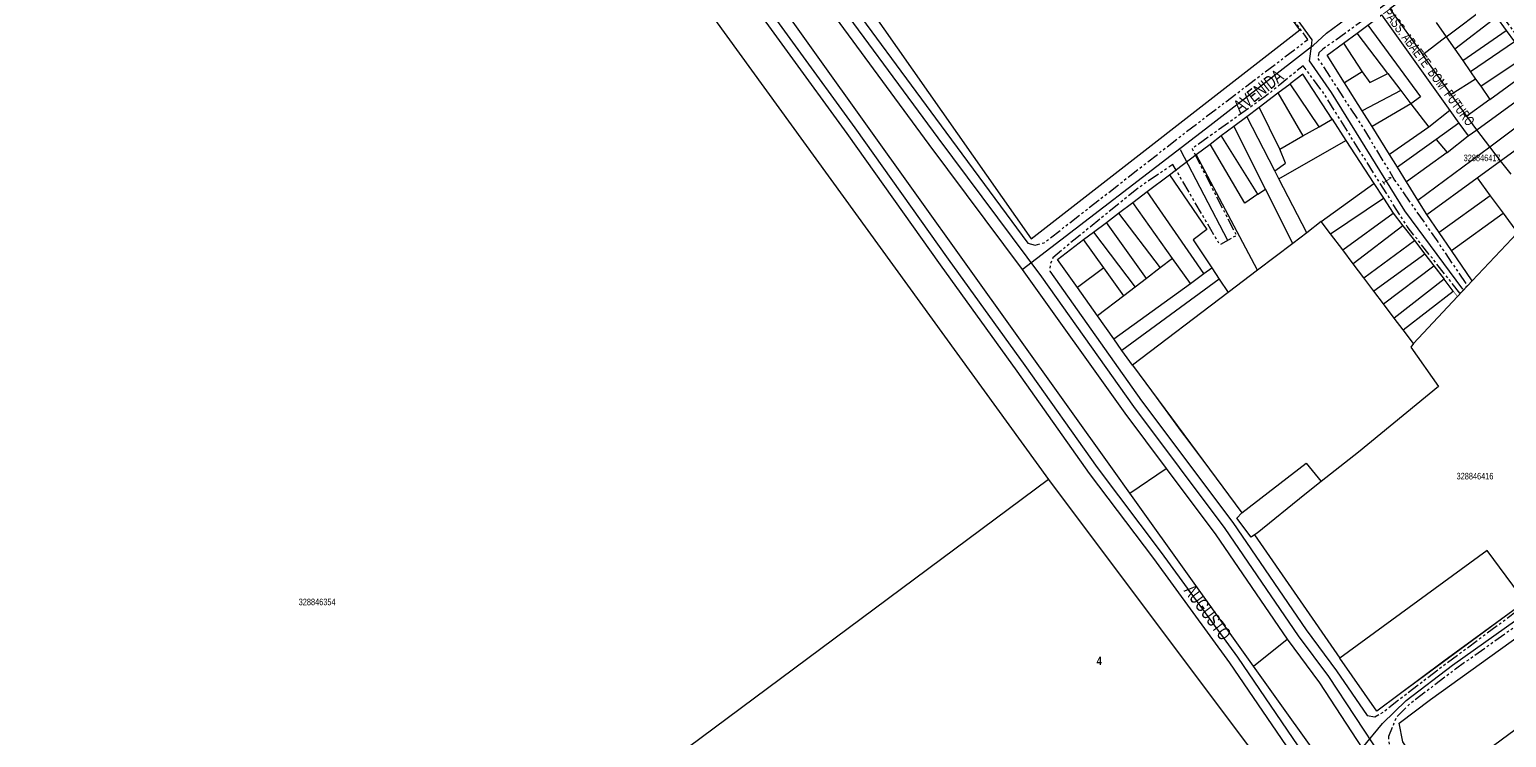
# Model space of a CAD drawing. Extents: x 204381 to 207261, y 4847713 to 4851061.
# Drawn here: x 206016.9 to 206465.6, y 4848224.3 to 4848439.1 of the extents above; entities that cross this region are included whole.
import ezdxf
from ezdxf.enums import TextEntityAlignment as Align

# ---------------------------------------------------------------- set-up
doc = ezdxf.new("R2010")
doc.units = 0
doc.header["$LTSCALE"] = 1.5
doc.header["$MEASUREMENT"] = 0
doc.linetypes.add('PHANTOMX2', pattern=[5, 2.5, -0.5, 0.5, -0.5, 0.5, -0.5])
for name, color, linetype in [('CD-MALHA-LOTES', 40, 'CONTINUOUS'), ('CD_TXT_QUADRA', 7, 'CONTINUOUS'), ('RU-QUADRAS', 210, 'CONTINUOUS'), ('SV-EIXO-ROD-ESTR', 7, 'CONTINUOUS'), ('SV-EIXO-RUA-N-PAV', 6, 'CONTINUOUS'), ('SV-EST-MUNIC-PAV', 1, 'CONTINUOUS'), ('SV-RUA-NAO-PAV-S-GUIA-C-GUIA', 7, 'PHANTOMX2'), ('SV-TXT-MUNIC-PAV', 7, 'CONTINUOUS'), ('SV-TXT-RUA-N-PAV-S-GUIA-C-GUIA', 7, 'CONTINUOUS'), ('Th_NmrPort', 7, 'CONTINUOUS')]:
    doc.layers.add(name, color=color, linetype=linetype)
doc.styles.add('3288-46-2D_TXT$0$ARIAL', font='ARIAL.TTF')
doc.styles.add('ARIAL', font='ARIAL.TTF')
doc.styles.get("Standard").update_dxf_attribs({"font": 'swisscbo.ttf'})

msp = doc.modelspace()

# ---------------------------------------------------------------- linework, layer by layer
at = {"layer": 'CD-MALHA-LOTES', "linetype": 'Continuous'}
for points in [[(206064.12, 4848663.95), (206326.51, 4848302.55)], [(206402.81, 4848439.08), (206343.36, 4848520.4)], [(206262.86, 4848458.81), (206321.25, 4848375.56)], [(206321.25, 4848375.56), (206402.81, 4848439.08)], [(206326.51, 4848302.55), (205980.97, 4848045.89)], [(206326.51, 4848302.55), (206394.41, 4848212.04)]]:
    msp.add_lwpolyline(points, dxfattribs=at)
at = {"layer": 'CD-MALHA-LOTES'}
for points in [[(206453.69, 4848455.08), (206450.02, 4848460.11), (206430.15, 4848445.38), (206440.22, 4848431.41)], [(206423.52, 4848440.47), (206427.68, 4848443.55), (206448.43, 4848414.57)], [(206447.28, 4848436.95), (206459.99, 4848446.43)], [(206462.6, 4848442.85), (206449.89, 4848433.21)], [(206462.6, 4848442.85), (206465.52, 4848438.84)], [(206416.07, 4848434.95), (206420.26, 4848438.05)], [(206420.26, 4848438.05), (206423.52, 4848440.47)], [(206429.61, 4848425.76), (206420.26, 4848438.05)], [(206423.52, 4848440.47), (206439.55, 4848418.73), (206436.59, 4848416.62)], [(206444.23, 4848441.3), (206447.28, 4848436.95)], [(206452.34, 4848429.72), (206465.52, 4848438.84)], [(206465.52, 4848438.84), (206468.01, 4848435.42)], [(206416.42, 4848422.98), (206411.17, 4848431.31), (206416.07, 4848434.95)], [(206416.07, 4848434.95), (206421.77, 4848426.31)], [(206447.28, 4848436.95), (206440.22, 4848431.41)], [(206447.28, 4848436.95), (206449.89, 4848433.21)], [(206468.01, 4848435.42), (206454.73, 4848426.3)], [(206448.82, 4848419.46), (206440.22, 4848431.41)], [(206449.89, 4848433.21), (206452.34, 4848429.72)], [(206452.34, 4848429.72), (206454.73, 4848426.3)], [(206457.81, 4848421.9), (206471.26, 4848430.96)], [(206412.63, 4848411.91), (206403.72, 4848425.58), (206399.89, 4848422.7)], [(206421.77, 4848426.31), (206416.42, 4848422.98)], [(206421.77, 4848426.31), (206424.11, 4848423.01), (206429.61, 4848425.76)], [(206429.61, 4848425.76), (206433.54, 4848420.61)], [(206454.73, 4848426.3), (206456.26, 4848424.11)], [(206460.6, 4848417.92), (206473.75, 4848427.54)], [(206396.18, 4848419.9), (206399.89, 4848422.7)], [(206408.68, 4848409.64), (206399.89, 4848422.7)], [(206421.79, 4848414.45), (206416.42, 4848422.98)], [(206433.54, 4848420.61), (206421.79, 4848414.45)], [(206433.54, 4848420.61), (206436.59, 4848416.62)], [(206456.26, 4848424.11), (206448.82, 4848419.46)], [(206456.26, 4848424.11), (206457.81, 4848421.9)], [(206456.6, 4848408.65), (206476.8, 4848423.35)], [(206457.81, 4848421.9), (206460.6, 4848417.92)], [(206386.73, 4848412.77), (206390.48, 4848415.6)], [(206390.48, 4848415.6), (206396.18, 4848419.9)], [(206396.76, 4848402.8), (206390.48, 4848415.6)], [(206396.18, 4848419.9), (206403.79, 4848406.83)], [(206436.59, 4848416.62), (206424.78, 4848409.68)], [(206436.59, 4848416.62), (206441.99, 4848409.53)], [(206453.57, 4848412.87), (206448.82, 4848419.46)], [(206460.6, 4848417.92), (206453.57, 4848412.87)], [(206460.52, 4848403.58), (206480.41, 4848418.4)], [(206382.81, 4848409.81), (206386.73, 4848412.77)], [(206395.22, 4848396.29), (206386.73, 4848412.77)], [(206408.68, 4848409.64), (206412.63, 4848411.91)], [(206412.63, 4848411.91), (206416.86, 4848405.41)], [(206424.78, 4848409.68), (206421.79, 4848414.45)], [(206448.43, 4848414.57), (206441.99, 4848409.53)], [(206448.43, 4848414.57), (206451.17, 4848410.74)], [(206456.6, 4848408.65), (206453.57, 4848412.87)], [(206463.85, 4848399.28), (206483.79, 4848413.75)], [(206375.56, 4848404.34), (206378.99, 4848406.93)], [(206378.99, 4848406.93), (206382.81, 4848409.81)], [(206390.05, 4848389.12), (206378.99, 4848406.93)], [(206392.41, 4848390.69), (206382.81, 4848409.81)], [(206396.76, 4848402.8), (206403.79, 4848406.83)], [(206403.79, 4848406.83), (206408.68, 4848409.64)], [(206430.05, 4848401.24), (206424.78, 4848409.68)], [(206441.99, 4848409.53), (206430.05, 4848401.24)], [(206451.17, 4848410.74), (206444.24, 4848405.76)], [(206447.64, 4848401.8), (206453.94, 4848406.88)], [(206451.17, 4848410.74), (206453.94, 4848406.88)], [(206453.94, 4848406.88), (206456.6, 4848408.65)], [(206460.52, 4848403.58), (206456.6, 4848408.65)], [(206371.38, 4848401.19), (206375.56, 4848404.34)], [(206390.05, 4848389.12), (206386.09, 4848386.48), (206375.56, 4848404.34)], [(206395.22, 4848396.29), (206398.54, 4848398.6), (206396.76, 4848402.8)], [(206396.48, 4848393.84), (206416.86, 4848405.41)], [(206416.86, 4848405.41), (206425.31, 4848392.45)], [(206444.24, 4848405.76), (206432.5, 4848397.32)], [(206438.74, 4848387.35), (206460.52, 4848403.58)], [(206444.24, 4848405.76), (206447.64, 4848401.8)], [(206463.85, 4848399.28), (206460.52, 4848403.58)], [(206363.22, 4848395.03), (206371.38, 4848401.19)], [(206390, 4848366.1), (206371.38, 4848401.19)], [(206432.5, 4848397.32), (206430.05, 4848401.24)], [(206447.64, 4848401.8), (206435.24, 4848392.95)], [(206456.7, 4848394.09), (206463.85, 4848399.28)], [(206467, 4848395.22), (206463.85, 4848399.28)], [(206356.48, 4848389.95), (206363.22, 4848395.03)], [(206363.22, 4848395.03), (206374.59, 4848378.39), (206370.39, 4848375.32), (206376.07, 4848366.77)], [(206396.48, 4848393.84), (206395.22, 4848396.29)], [(206404.92, 4848377.45), (206396.48, 4848393.84)], [(206435.24, 4848392.95), (206432.5, 4848397.32)], [(206441.45, 4848383.02), (206456.7, 4848394.09)], [(206456.7, 4848394.09), (206460.69, 4848388.69)], [(206352.1, 4848386.64), (206356.48, 4848389.95)], [(206373.73, 4848365.08), (206356.48, 4848389.95)], [(206390.05, 4848389.12), (206392.41, 4848390.69)], [(206400.68, 4848374.22), (206392.41, 4848390.69)], [(206409.37, 4848380.83), (206425.31, 4848392.45)], [(206425.31, 4848392.45), (206428.25, 4848387.94)], [(206438.74, 4848387.35), (206435.24, 4848392.95)], [(206460.69, 4848388.69), (206445.18, 4848377.51)], [(206460.69, 4848388.69), (206464.63, 4848383.37)], [(206347.79, 4848383.39), (206352.1, 4848386.64)], [(206364.21, 4848369.64), (206352.1, 4848386.64)], [(206412.18, 4848377.12), (206428.25, 4848387.94)], [(206428.25, 4848387.94), (206431.2, 4848383.42)], [(206441.45, 4848383.02), (206438.74, 4848387.35)], [(206340.2, 4848377.67), (206344.07, 4848380.59)], [(206344.07, 4848380.59), (206347.79, 4848383.39)], [(206356.23, 4848363.55), (206344.07, 4848380.59)], [(206347.79, 4848383.39), (206360.44, 4848366.76)], [(206409.37, 4848380.83), (206404.92, 4848377.45)], [(206412.18, 4848377.12), (206409.37, 4848380.83)], [(206415.87, 4848372.24), (206431.2, 4848383.42)], [(206431.2, 4848383.42), (206434.17, 4848379.56)], [(206445.18, 4848377.51), (206441.45, 4848383.02)], [(206448.89, 4848372.05), (206464.63, 4848383.37)], [(206464.63, 4848383.37), (206468.99, 4848377.46)], [(206335.26, 4848360.79), (206329.19, 4848369.36), (206337.15, 4848375.37)], [(206337.15, 4848375.37), (206340.2, 4848377.67)], [(206343.31, 4848366.82), (206337.15, 4848375.37)], [(206340.2, 4848377.67), (206352.83, 4848360.96)], [(206404.92, 4848377.45), (206400.68, 4848374.22)], [(206415.87, 4848372.24), (206412.18, 4848377.12)], [(206434.17, 4848379.56), (206419.08, 4848367.99)], [(206434.17, 4848379.56), (206437.63, 4848375.08)], [(206448.89, 4848372.05), (206445.18, 4848377.51)], [(206468.99, 4848377.46), (206455.15, 4848362.82)], [(206400.68, 4848374.22), (206390, 4848366.1)], [(206419.08, 4848367.99), (206415.87, 4848372.24)], [(206422.24, 4848363.81), (206437.63, 4848375.08)], [(206440.81, 4848370.96), (206425.32, 4848359.74)], [(206437.63, 4848375.08), (206440.81, 4848370.96)], [(206440.81, 4848370.96), (206443.53, 4848367.43)], [(206455.15, 4848362.82), (206448.89, 4848372.05)], [(206343.31, 4848366.82), (206335.26, 4848360.79)], [(206349.41, 4848358.35), (206343.31, 4848366.82)], [(206360.44, 4848366.76), (206356.23, 4848363.55)], [(206364.21, 4848369.64), (206360.44, 4848366.76)], [(206369.59, 4848362.09), (206364.21, 4848369.64)], [(206373.73, 4848365.08), (206376.07, 4848366.77)], [(206376.07, 4848366.77), (206378.35, 4848363.34)], [(206422.24, 4848363.81), (206419.08, 4848367.99)], [(206428.26, 4848355.84), (206443.53, 4848367.43)], [(206443.53, 4848367.43), (206446.69, 4848363.33)], [(206346.29, 4848345.24), (206369.59, 4848362.09)], [(206378.35, 4848363.34), (206348.8, 4848341.7)], [(206356.23, 4848363.55), (206352.83, 4848360.96)], [(206369.59, 4848362.09), (206373.73, 4848365.08)], [(206378.35, 4848363.34), (206381.04, 4848359.29)], [(206390, 4848366.1), (206381.04, 4848359.29)], [(206425.32, 4848359.74), (206422.24, 4848363.81)], [(206446.69, 4848363.33), (206431.52, 4848351.54)], [(206434.21, 4848347.98), (206449.47, 4848359.73), (206446.69, 4848363.33)], [(206437.34, 4848343.83), (206450.76, 4848358.05), (206455.15, 4848362.82)], [(206341.35, 4848352.2), (206335.26, 4848360.79)], [(206349.41, 4848358.35), (206341.35, 4848352.2)], [(206352.83, 4848360.96), (206349.41, 4848358.35)], [(206381.04, 4848359.29), (206351.98, 4848337.21)], [(206428.26, 4848355.84), (206425.32, 4848359.74)], [(206431.52, 4848351.54), (206428.26, 4848355.84)], [(206346.29, 4848345.24), (206341.35, 4848352.2)], [(206434.21, 4848347.98), (206431.52, 4848351.54)], [(206348.8, 4848341.7), (206346.29, 4848345.24)], [(206437.34, 4848343.83), (206436.52, 4848342.75), (206445.02, 4848330.74), (206420.71, 4848310.89), (206409.34, 4848301.95)], [(206437.34, 4848343.83), (206434.21, 4848347.98)], [(206351.98, 4848337.21), (206348.8, 4848341.7)], [(206351.98, 4848337.21), (206385.25, 4848292.48)], [(206385.25, 4848292.48), (206404.75, 4848307.53), (206409.34, 4848301.95)], [(206409.34, 4848301.95), (206404.36, 4848298.04), (206389.85, 4848286.3), (206389.07, 4848285.76)], [(206389.07, 4848285.76), (206388.04, 4848285.05), (206383.71, 4848290.8), (206385.25, 4848292.48)], [(206389.07, 4848285.76), (206415.03, 4848248.3)], [(206471.28, 4848265.42), (206459.79, 4848281.02), (206415.03, 4848248.3)], [(206471.28, 4848265.42), (206446.62, 4848247.37), (206426.2, 4848232.18), (206415.03, 4848248.3)], [(206443.89, 4848208.53), (206434.14, 4848222.92), (206433.06, 4848228.59), (206442.51, 4848235.74), (206472.81, 4848257.49)], [(206470.55, 4848228.24), (206443.89, 4848208.53)]]:
    msp.add_lwpolyline(points, dxfattribs=at)
at = {"layer": 'RU-QUADRAS', "color": 6, "linetype": 'Continuous', "const_width": 0.18}
msp.add_lwpolyline([(205796.21, 4848464.28), (206064.12, 4848663.95), (206326.66, 4848302.34), (206394.41, 4848212.04)], dxfattribs=at)
for points in [[(206262.86, 4848458.81), (206343.36, 4848520.4), (206402.81, 4848439.08), (206321.25, 4848375.56)], [(206411.17, 4848431.31), (206427.68, 4848443.55), (206453.94, 4848406.88), (206456.6, 4848408.65), (206430.15, 4848445.38), (206450.02, 4848460.11), (206494.62, 4848398.89), (206475.36, 4848384.41), (206455.15, 4848362.82), (206441.45, 4848383.02)]]:
    msp.add_lwpolyline(points, close=True, dxfattribs=at)
for points in [[(206433.06, 4848228.59), (206442.51, 4848235.74), (206514.09, 4848287.12), (206552.11, 4848315.56), (206595.46, 4848347.14), (206672.15, 4848404.1), (206690.78, 4848416.92), (206720.69, 4848439.64), (206732.17, 4848422.1, -0.012529), (206764.35, 4848446.97), (206821.41, 4848487.93, 0.008875), (206860.86, 4848517.5), (206872.74, 4848500.22, -0.009868), (206752.63, 4848413.32), (206699.08, 4848373.58), (206662.3, 4848343.82), (206634.2, 4848322.9, 0.005913), (206569.19, 4848270.85), (206548.74, 4848255.14, -0.011457), (206491.27, 4848213.88), (206455.34, 4848191.61), (206434.14, 4848222.92)], [(206329.19, 4848369.36), (206403.72, 4848425.58), (206431.2, 4848383.42), (206450.76, 4848358.05), (206471.21, 4848379.89), (206488.41, 4848356.55), (206500.52, 4848365.17), (206501.75, 4848363.94), (206511.1, 4848370.1, -0.007541), (206545.42, 4848320.68, -0.003392), (206426.2, 4848232.18), (206389.07, 4848285.76), (206388.04, 4848285.05), (206383.71, 4848290.8), (206385.25, 4848292.48, -0.011435)]]:
    msp.add_lwpolyline(points, format="xyb", close=True, dxfattribs=at)
at = {"layer": 'SV-EIXO-ROD-ESTR', "flags": 128}
for points in [[(206519.56, 4847997.24), (206519.56, 4847997.24), (206509.86, 4848018.07), (206477.63, 4848086.99), (206413.84, 4848210.8), (206388.76, 4848245.88), (206351.16, 4848298.45), (206346.4, 4848305.12), (206241.04, 4848452.54), (206205.18, 4848501.62), (206182.78, 4848533.22), (206150.92, 4848578.13), (206080.93, 4848672.28), (206069.18, 4848688.09), (206066.54, 4848691.64), (206064.65, 4848694.19), (206055.84, 4848706.28), (206024.26, 4848749.64), (205949.11, 4848852.52), (205890.57, 4848932.45), (205829.73, 4849019.62), (205796.43, 4849067.34)], [(206519.56, 4847997.24), (206519.56, 4847997.24), (206509.86, 4848018.07), (206477.63, 4848086.99), (206413.84, 4848210.8), (206388.76, 4848245.88), (206351.16, 4848298.45), (206346.4, 4848305.12), (206241.04, 4848452.54), (206205.18, 4848501.62), (206182.78, 4848533.22), (206150.92, 4848578.13), (206080.93, 4848672.28), (206069.18, 4848688.09), (206066.54, 4848691.64), (206064.65, 4848694.19), (206055.84, 4848706.28), (206024.26, 4848749.64), (205949.11, 4848852.52), (205890.57, 4848932.45), (205829.73, 4849019.62), (205796.43, 4849067.34)], [(206014.02, 4848787.23), (206031.64, 4848762.74), (206045.29, 4848745.61), (206060.22, 4848725.9), (206073.11, 4848708.67), (206081.47, 4848697.15), (206101.23, 4848669.9), (206111.02, 4848655.81), (206147.61, 4848604.15), (206189.5, 4848545.77), (206193.24, 4848540.12), (206214.97, 4848507.25), (206223.24, 4848495.89), (206250.16, 4848458.69), (206290.14, 4848404.24), (206318.53, 4848366.28), (206349.63, 4848322.68), (206362.2, 4848305.9), (206377.28, 4848285.75), (206398.96, 4848254.09), (206408.8, 4848240.81), (206421.83, 4848221.01)], [(206014.02, 4848787.23), (206031.64, 4848762.74), (206045.29, 4848745.61), (206060.22, 4848725.9), (206073.11, 4848708.67), (206081.47, 4848697.15), (206101.23, 4848669.9), (206111.02, 4848655.81), (206147.61, 4848604.15), (206189.5, 4848545.77), (206193.24, 4848540.12), (206214.97, 4848507.25), (206223.24, 4848495.89), (206250.16, 4848458.69), (206290.14, 4848404.24), (206318.53, 4848366.28), (206349.63, 4848322.68), (206362.2, 4848305.9), (206377.28, 4848285.75), (206398.96, 4848254.09), (206408.8, 4848240.81), (206421.83, 4848221.01)], [(206351.16, 4848298.45), (206362.2, 4848305.9)], [(206351.16, 4848298.45), (206362.2, 4848305.9)], [(206388.76, 4848245.88), (206398.96, 4848254.09)], [(206388.76, 4848245.88), (206398.96, 4848254.09)]]:
    msp.add_lwpolyline(points, dxfattribs=at)
at = {"layer": 'SV-EIXO-RUA-N-PAV', "flags": 128}
for points in [[(206452.4, 4848360.33), (206434.77, 4848384.08), (206412.46, 4848420.07), (206405.8, 4848429.6), (206406.34, 4848433.94), (206406.6, 4848436.02), (206340.74, 4848527.05)], [(206452.4, 4848360.33), (206434.77, 4848384.08), (206412.46, 4848420.07), (206405.8, 4848429.6), (206406.34, 4848433.94), (206406.6, 4848436.02), (206340.74, 4848527.05)], [(206318.53, 4848366.28), (206375.47, 4848410.05), (206406.34, 4848433.94), (206406.86, 4848434.34), (206410.97, 4848438.08), (206449.4, 4848466.43), (206449.46, 4848466.48), (206455.44, 4848471.34), (206474.5, 4848486.66)], [(206318.53, 4848366.28), (206375.47, 4848410.05), (206406.34, 4848433.94), (206406.86, 4848434.34), (206410.97, 4848438.08), (206449.4, 4848466.43), (206449.46, 4848466.48), (206455.44, 4848471.34), (206474.5, 4848486.66)], [(206421.83, 4848221.01), (206427.97, 4848228.5), (206435.12, 4848235.46), (206449.21, 4848246.18), (206471.88, 4848262.26), (206508.72, 4848289.23), (206542.76, 4848314.33), (206550.5, 4848320.09), (206564.37, 4848330.42), (206592.68, 4848350.84), (206598.33, 4848355.11), (206614.84, 4848367.56), (206634.81, 4848382.15), (206637.82, 4848384.31), (206647.13, 4848390.98), (206656.93, 4848398.42), (206674.5, 4848409.41), (206688.69, 4848419.55), (206703.93, 4848429.23)], [(206421.83, 4848221.01), (206427.97, 4848228.5), (206435.12, 4848235.46), (206449.21, 4848246.18), (206471.88, 4848262.26), (206508.72, 4848289.23), (206542.76, 4848314.33), (206550.5, 4848320.09), (206564.37, 4848330.42), (206592.68, 4848350.84), (206598.33, 4848355.11), (206614.84, 4848367.56), (206634.81, 4848382.15), (206637.82, 4848384.31), (206647.13, 4848390.98), (206656.93, 4848398.42), (206674.5, 4848409.41), (206688.69, 4848419.55), (206703.93, 4848429.23)], [(206380.97, 4848375.09), (206366.58, 4848402.62)], [(206380.97, 4848375.09), (206366.58, 4848402.62)]]:
    msp.add_lwpolyline(points, dxfattribs=at)
at = {"layer": 'SV-EST-MUNIC-PAV', "flags": 128}
for points in [[(206404.1, 4848219.2), (206383.98, 4848248.65), (206360.86, 4848280.36), (206341.36, 4848306.15), (206319.42, 4848337.14), (206296.07, 4848369.44), (206267.73, 4848409.31), (206231.48, 4848459.23), (206197.1, 4848506.5), (206178.37, 4848532.46), (206164.77, 4848551.31), (206135.51, 4848592.06), (206112.09, 4848624.64), (206087.32, 4848657.17), (206079.5, 4848666.29), (206075.89, 4848670.37), (206071.5, 4848671.22), (206064.15, 4848672.63), (206057.88, 4848672.41), (206050.95, 4848670.03), (206046.42, 4848667.39), (206033.66, 4848657.82), (205995.76, 4848629.58)], [(206404.1, 4848219.2), (206383.98, 4848248.65), (206360.86, 4848280.36), (206341.36, 4848306.15), (206319.42, 4848337.14), (206296.07, 4848369.44), (206267.73, 4848409.31), (206231.48, 4848459.23), (206197.1, 4848506.5), (206178.37, 4848532.46), (206164.77, 4848551.31), (206135.51, 4848592.06), (206112.09, 4848624.64), (206087.32, 4848657.17), (206079.5, 4848666.29), (206075.89, 4848670.37), (206071.5, 4848671.22), (206064.15, 4848672.63), (206057.88, 4848672.41), (206050.95, 4848670.03), (206046.42, 4848667.39), (206033.66, 4848657.82), (205995.76, 4848629.58)], [(206468.22, 4848090.8), (206451.58, 4848125.47), (206438.93, 4848152.15), (206424.64, 4848178.95), (206409.09, 4848206.23), (206401.61, 4848217.52), (206381.53, 4848246.92), (206358.45, 4848278.57), (206338.94, 4848304.38), (206316.98, 4848335.39), (206293.64, 4848367.69), (206265.29, 4848407.56), (206229.06, 4848457.46), (206194.67, 4848504.74), (206175.45, 4848531.38), (206162.33, 4848549.55), (206133.07, 4848590.31), (206109.68, 4848622.86), (206084.99, 4848655.28), (206077.21, 4848664.36), (206071.5, 4848671.22)], [(206468.22, 4848090.8), (206451.58, 4848125.47), (206438.93, 4848152.15), (206424.64, 4848178.95), (206409.09, 4848206.23), (206401.61, 4848217.52), (206381.53, 4848246.92), (206358.45, 4848278.57), (206338.94, 4848304.38), (206316.98, 4848335.39), (206293.64, 4848367.69), (206265.29, 4848407.56), (206229.06, 4848457.46), (206194.67, 4848504.74), (206175.45, 4848531.38), (206162.33, 4848549.55), (206133.07, 4848590.31), (206109.68, 4848622.86), (206084.99, 4848655.28), (206077.21, 4848664.36), (206071.5, 4848671.22)], [(206259.14, 4848457.08), (206295.26, 4848408.03), (206320.25, 4848374.28)], [(206259.14, 4848457.08), (206295.26, 4848408.03), (206320.25, 4848374.28)], [(206256.73, 4848455.3), (206292.85, 4848406.25), (206324.41, 4848364.05), (206352.35, 4848324.67), (206380.02, 4848287.71), (206402.32, 4848255.14), (206411.56, 4848242.74), (206427.56, 4848218.43), (206438.11, 4848200.9), (206452.51, 4848175.46), (206461.35, 4848158.74), (206471.41, 4848136.23), (206488.58, 4848099.55), (206501.34, 4848073.19), (206528.55, 4848015.08)], [(206256.73, 4848455.3), (206292.85, 4848406.25), (206324.41, 4848364.05), (206352.35, 4848324.67), (206380.02, 4848287.71), (206402.32, 4848255.14), (206411.56, 4848242.74), (206427.56, 4848218.43), (206438.11, 4848200.9), (206452.51, 4848175.46), (206461.35, 4848158.74), (206471.41, 4848136.23), (206488.58, 4848099.55), (206501.34, 4848073.19), (206528.55, 4848015.08)], [(206326.85, 4848365.78), (206354.78, 4848326.43), (206382.46, 4848289.46), (206404.76, 4848256.89), (206414, 4848244.48), (206423.27, 4848230.87)], [(206326.85, 4848365.78), (206354.78, 4848326.43), (206382.46, 4848289.46), (206404.76, 4848256.89), (206414, 4848244.48), (206423.27, 4848230.87)]]:
    msp.add_lwpolyline(points, dxfattribs=at)
at = {"layer": 'SV-RUA-NAO-PAV-S-GUIA-C-GUIA', "flags": 128}
for points in [[(206447.86, 4848189.92), (206450.86, 4848188.53), (206454.95, 4848189), (206493.28, 4848213.54), (206521.57, 4848233.83), (206534.69, 4848243.15), (206550.35, 4848255.03), (206565.87, 4848266.05), (206602.55, 4848295.27), (206630.4, 4848317.56), (206655.34, 4848336.23), (206689.45, 4848362.24), (206728.05, 4848392.8), (206760.46, 4848416.48), (206785.53, 4848435.6), (206818.59, 4848459.29), (206843.3, 4848477.1), (206853.12, 4848483.89), (206856.46, 4848479.56), (206838.01, 4848467.93), (206817.46, 4848453.85), (206804.31, 4848444.03), (206779.16, 4848425.81), (206737.39, 4848394.43), (206727.09, 4848386.12), (206703.83, 4848368.28), (206681.35, 4848351.46), (206657.97, 4848332.47), (206639.86, 4848318.68), (206639.32, 4848317.82), (206639.57, 4848317.12), (206662.68, 4848285.14), (206663.59, 4848284.72), (206664.42, 4848284.94), (206674.05, 4848291.96), (206714.73, 4848323.06), (206754.51, 4848352.19), (206796.06, 4848384.31), (206841.32, 4848418.41), (206877.57, 4848444.46), (206896.57, 4848458.41), (206899.93, 4848462.33), (206899.88, 4848464.74), (206884.89, 4848486.56), (206860.44, 4848521.95), (206852.46, 4848533.46), (206835.22, 4848558.37), (206801.7, 4848533.31), (206778.27, 4848515.78), (206802.66, 4848481.1), (206829.27, 4848498.5), (206841.81, 4848506.76), (206843.06, 4848504.52), (206829.58, 4848495.74), (206802.66, 4848476.59), (206774.1, 4848455.54), (206755.01, 4848441.21), (206734.52, 4848426.42), (206732.34, 4848429.33), (206751.76, 4848442.6), (206777.21, 4848461.1), (206798.52, 4848478.66), (206791.17, 4848491.21), (206775.64, 4848512.67), (206755.46, 4848498.2), (206736.47, 4848483.21), (206715.97, 4848467.23), (206695.8, 4848452), (206681.78, 4848440.36), (206669.95, 4848431.31), (206650.18, 4848418.35), (206627.57, 4848404.99), (206638.2, 4848388.65), (206640.69, 4848389.15), (206653.81, 4848398.27), (206681.7, 4848416.44), (206695.14, 4848424.57), (206703.6, 4848430.24), (206704.74, 4848427.96), (206689.54, 4848418.3), (206675.34, 4848408.15), (206657.82, 4848397.19), (206648.41, 4848389.29), (206635.88, 4848380.73), (206611.68, 4848362.63), (206593.66, 4848349), (206565.82, 4848328.67), (206544.13, 4848312.32), (206507.93, 4848286.21), (206472.75, 4848261.03), (206450.11, 4848244.96), (206436.12, 4848234.32), (206432.11, 4848230.25), (206429.76, 4848224.56), (206430.13, 4848219.98)], [(206447.86, 4848189.92), (206450.86, 4848188.53), (206454.95, 4848189), (206493.28, 4848213.54), (206521.57, 4848233.83), (206534.69, 4848243.15), (206550.35, 4848255.03), (206565.87, 4848266.05), (206602.55, 4848295.27), (206630.4, 4848317.56), (206655.34, 4848336.23), (206689.45, 4848362.24), (206728.05, 4848392.8), (206760.46, 4848416.48), (206785.53, 4848435.6), (206818.59, 4848459.29), (206843.3, 4848477.1), (206853.12, 4848483.89), (206856.46, 4848479.56), (206838.01, 4848467.93), (206817.46, 4848453.85), (206804.31, 4848444.03), (206779.16, 4848425.81), (206737.39, 4848394.43), (206727.09, 4848386.12), (206703.83, 4848368.28), (206681.35, 4848351.46), (206657.97, 4848332.47), (206639.86, 4848318.68), (206639.32, 4848317.82), (206639.57, 4848317.12), (206662.68, 4848285.14), (206663.59, 4848284.72), (206664.42, 4848284.94), (206674.05, 4848291.96), (206714.73, 4848323.06), (206754.51, 4848352.19), (206796.06, 4848384.31), (206841.32, 4848418.41), (206877.57, 4848444.46), (206896.57, 4848458.41), (206899.93, 4848462.33), (206899.88, 4848464.74), (206884.89, 4848486.56), (206860.44, 4848521.95), (206852.46, 4848533.46), (206835.22, 4848558.37), (206801.7, 4848533.31), (206778.27, 4848515.78), (206802.66, 4848481.1), (206829.27, 4848498.5), (206841.81, 4848506.76), (206843.06, 4848504.52), (206829.58, 4848495.74), (206802.66, 4848476.59), (206774.1, 4848455.54), (206755.01, 4848441.21), (206734.52, 4848426.42), (206732.34, 4848429.33), (206751.76, 4848442.6), (206777.21, 4848461.1), (206798.52, 4848478.66), (206791.17, 4848491.21), (206775.64, 4848512.67), (206755.46, 4848498.2), (206736.47, 4848483.21), (206715.97, 4848467.23), (206695.8, 4848452), (206681.78, 4848440.36), (206669.95, 4848431.31), (206650.18, 4848418.35), (206627.57, 4848404.99), (206638.2, 4848388.65), (206640.69, 4848389.15), (206653.81, 4848398.27), (206681.7, 4848416.44), (206695.14, 4848424.57), (206703.6, 4848430.24), (206704.74, 4848427.96), (206689.54, 4848418.3), (206675.34, 4848408.15), (206657.82, 4848397.19), (206648.41, 4848389.29), (206635.88, 4848380.73), (206611.68, 4848362.63), (206593.66, 4848349), (206565.82, 4848328.67), (206544.13, 4848312.32), (206507.93, 4848286.21), (206472.75, 4848261.03), (206450.11, 4848244.96), (206436.12, 4848234.32), (206432.11, 4848230.25), (206429.76, 4848224.56), (206430.13, 4848219.98)], [(206320.25, 4848374.28), (206322.41, 4848373.66), (206325.17, 4848374.4), (206368.09, 4848407.9), (206405.29, 4848436.13), (206344.28, 4848520.91), (206343.16, 4848522.52), (206341.56, 4848522.14), (206327.27, 4848510.81), (206263.09, 4848462.7), (206260.95, 4848461.09), (206259.55, 4848459.42), (206259.19, 4848458.12), (206259.14, 4848457.08)], [(206320.25, 4848374.28), (206322.41, 4848373.66), (206325.17, 4848374.4), (206368.09, 4848407.9), (206405.29, 4848436.13), (206344.28, 4848520.91), (206343.16, 4848522.52), (206341.56, 4848522.14), (206327.27, 4848510.81), (206263.09, 4848462.7), (206260.95, 4848461.09), (206259.55, 4848459.42), (206259.19, 4848458.12), (206259.14, 4848457.08)], [(206496.95, 4848397.71), (206470.77, 4848434.51), (206452.01, 4848460.33), (206450.69, 4848461.06), (206449.19, 4848461.38), (206409.84, 4848433.16), (206408.62, 4848432.08), (206408.26, 4848430.47), (206421.36, 4848410.37), (206431.65, 4848393.46), (206444.72, 4848374.66), (206453.75, 4848361.34), (206451.48, 4848359.11)], [(206496.95, 4848397.71), (206470.77, 4848434.51), (206452.01, 4848460.33), (206450.69, 4848461.06), (206449.19, 4848461.38), (206409.84, 4848433.16), (206408.62, 4848432.08), (206408.26, 4848430.47), (206421.36, 4848410.37), (206431.65, 4848393.46), (206444.72, 4848374.66), (206453.75, 4848361.34), (206451.48, 4848359.11)], [(206451.48, 4848359.11), (206435.49, 4848379.3), (206409.82, 4848420.22), (206403.85, 4848428.11), (206392.3, 4848418.79), (206370.09, 4848402.93), (206383.58, 4848376.61), (206378.55, 4848373.76), (206364.26, 4848398.17), (206353.69, 4848390.99), (206335.06, 4848375.89), (206327.82, 4848369.86), (206327, 4848367.82), (206326.85, 4848365.78)], [(206451.48, 4848359.11), (206435.49, 4848379.3), (206409.82, 4848420.22), (206403.85, 4848428.11), (206392.3, 4848418.79), (206370.09, 4848402.93), (206383.58, 4848376.61), (206378.55, 4848373.76), (206364.26, 4848398.17), (206353.69, 4848390.99), (206335.06, 4848375.89), (206327.82, 4848369.86), (206327, 4848367.82), (206326.85, 4848365.78)], [(206423.27, 4848230.87), (206425.6, 4848230.49), (206428.19, 4848231.96), (206432.95, 4848235.71), (206446.47, 4848246.11), (206527.06, 4848305.78), (206546.92, 4848321.49), (206509.04, 4848373.37)], [(206423.27, 4848230.87), (206425.6, 4848230.49), (206428.19, 4848231.96), (206432.95, 4848235.71), (206446.47, 4848246.11), (206527.06, 4848305.78), (206546.92, 4848321.49), (206509.04, 4848373.37)]]:
    msp.add_lwpolyline(points, dxfattribs=at)

# ---------------------------------------------------------------- texts
at = {"layer": 'CD_TXT_QUADRA', "color": 7, "linetype": 'Continuous', "style": 'ARIAL', "width": 0.7}
for s, p in [('328846417', (206452.61, 4848399.18)), ('328846416', (206450.46, 4848302.57)), ('328846354', (206098.7, 4848264.38))]:
    msp.add_text(s, height=2, dxfattribs=at).set_placement(p)
at = {"layer": 'SV-TXT-MUNIC-PAV', "style": 'ARIAL', "width": 0.7}
msp.add_text('AUGUSTO', height=4, rotation=307, dxfattribs=at).set_placement((206367.45, 4848268.76))
at = {"layer": 'SV-TXT-RUA-N-PAV-S-GUIA-C-GUIA', "width": 0.7}
for s, height, rotation, style, p in [('PASS. ABAETE  BOM  FUTURO', 3, 306.7261, '3288-46-2D_TXT$0$ARIAL', (206427.96, 4848444.17)), ('AVENIDA', 4, 38, 'ARIAL', (206384.7, 4848413.6)), ('AVENIDA', 4, 38, 'ARIAL', (206384.7, 4848413.6)), ('1', 3, 304, 'ARIAL', (206427.67, 4848393.24)), ('1', 3, 304, 'ARIAL', (206427.67, 4848393.24))]:
    msp.add_text(s, height=height, rotation=rotation, dxfattribs=dict(at, style=style)).set_placement(p)
at = {"layer": 'Th_NmrPort', "color": 1}
msp.add_text('4', height=2.5, dxfattribs=at).set_placement((206341.1, 4848247.5), align=Align.MIDDLE_LEFT)

doc.saveas('drawing.dxf')
